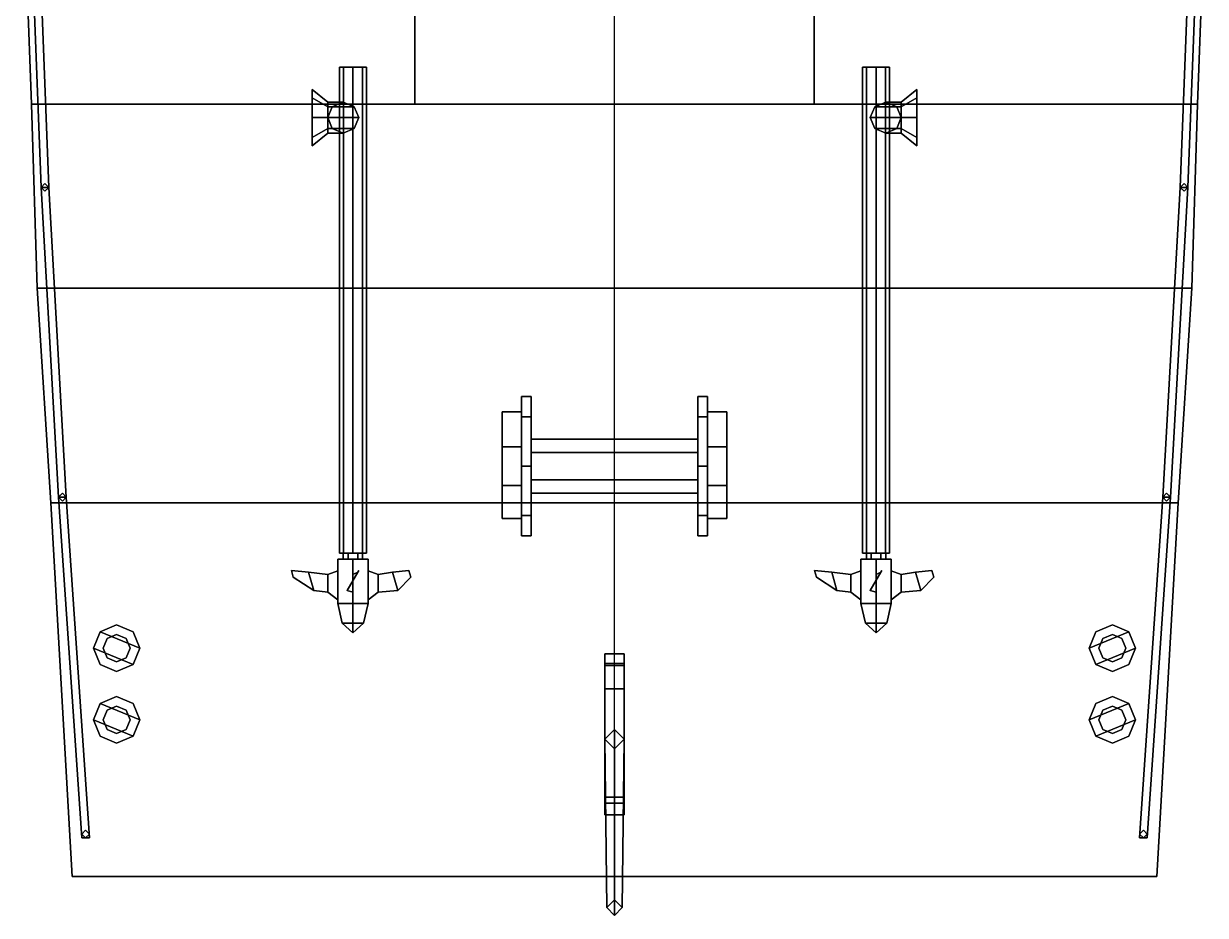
# Model space of a CAD drawing. Header units: millimetres. Extents: x -3.3 to 3.3, y -16.4 to 28.9.
# Drawn here: x -3.05 to 3.05, y -16.45 to -11.84 of the extents above; entities that cross this region are included whole.
import ezdxf

# ---------------------------------------------------------------- set-up
doc = ezdxf.new("R2010")
doc.units = ezdxf.units.MM
for name, color, linetype in [('0_2', 7, 'Continuous'), ('prop', 1, 'Continuous'), ('railings', 6, 'Continuous'), ('superstructure', 3, 'Continuous')]:
    doc.layers.add(name, color=color, linetype=linetype)

msp = doc.modelspace()

# ---------------------------------------------------------------- linework, layer by layer
for points in [[(-3.05, -11.15, 2.24), (-3.01, -12.26, 2.24), (3.01, -12.26, 2.24), (3.05, -11.15, 2.24)], [(3.01, -12.26), (0, -12.26, -0.55), (0, -11.15, -0.68), (3.05, -11.15)], [(3.01, -12.26, 2.24), (3.01, -12.26), (3.05, -11.15), (3.05, -11.15, 2.24)], [(-1.3995, -12.07, -0.18), (-1.42, -12.07, -0.23), (-1.42, -14.58, -0.65), (-1.3995, -14.58, -0.6)], [(-1.42, -12.07, -0.23), (-1.3995, -12.07, -0.28), (-1.3995, -14.58, -0.7), (-1.42, -14.58, -0.65)], [(-1.35, -12.07, -0.16), (-1.3995, -12.07, -0.18), (-1.3995, -14.58, -0.6), (-1.35, -14.58, -0.58)], [(-1.3995, -12.07, -0.28), (-1.35, -12.07, -0.3), (-1.35, -14.58, -0.72), (-1.3995, -14.58, -0.7)], [(-1.3005, -12.07, -0.18), (-1.35, -12.07, -0.16), (-1.35, -14.58, -0.58), (-1.3005, -14.58, -0.6)], [(-1.35, -12.07, -0.3), (-1.3005, -12.07, -0.28), (-1.3005, -14.58, -0.7), (-1.35, -14.58, -0.72)], [(-1.28, -12.07, -0.23), (-1.3005, -12.07, -0.18), (-1.3005, -14.58, -0.6), (-1.28, -14.58, -0.65)], [(-1.3005, -12.07, -0.28), (-1.28, -12.07, -0.23), (-1.28, -14.58, -0.65), (-1.3005, -14.58, -0.7)], [(1.3005, -12.07, -0.18), (1.28, -12.07, -0.23), (1.28, -14.58, -0.65), (1.3005, -14.58, -0.6)], [(1.28, -12.07, -0.23), (1.3005, -12.07, -0.28), (1.3005, -14.58, -0.7), (1.28, -14.58, -0.65)], [(1.35, -12.07, -0.16), (1.3005, -12.07, -0.18), (1.3005, -14.58, -0.6), (1.35, -14.58, -0.58)], [(1.3005, -12.07, -0.28), (1.35, -12.07, -0.3), (1.35, -14.58, -0.72), (1.3005, -14.58, -0.7)], [(1.3995, -12.07, -0.18), (1.35, -12.07, -0.16), (1.35, -14.58, -0.58), (1.3995, -14.58, -0.6)], [(1.35, -12.07, -0.3), (1.3995, -12.07, -0.28), (1.3995, -14.58, -0.7), (1.35, -14.58, -0.72)], [(1.42, -12.07, -0.23), (1.3995, -12.07, -0.18), (1.3995, -14.58, -0.6), (1.42, -14.58, -0.65)], [(1.3995, -12.07, -0.28), (1.42, -12.07, -0.23), (1.42, -14.58, -0.65), (1.3995, -14.58, -0.7)], [(-1.56, -12.2275, 2.6125), (-1.56, -12.185, 2.715), (-1.48, -12.25, 2.715), (-1.48, -12.2734, 2.6584)], [(-1.56, -12.4325, 2.6125), (-1.56, -12.185, 2.715), (-1.56, -12.2275, 2.6125), (-1.56, -12.33, 2.57)], [(-1.56, -12.475, 2.715), (-1.56, -12.2275, 2.8175), (-1.56, -12.185, 2.715), (-1.56, -12.4325, 2.6125)], [(-1.56, -12.185, 2.715), (-1.56, -12.2275, 2.8175), (-1.48, -12.2734, 2.7716), (-1.48, -12.25, 2.715)], [(1.56, -12.185, 2.715), (1.56, -12.2275, 2.6125), (1.48, -12.2734, 2.6584), (1.48, -12.25, 2.715)], [(1.56, -12.2275, 2.8175), (1.56, -12.185, 2.715), (1.48, -12.25, 2.715), (1.48, -12.2734, 2.7716)], [(1.56, -12.2275, 2.8175), (1.56, -12.33, 2.86), (1.56, -12.4325, 2.8175), (1.56, -12.185, 2.715)], [(1.56, -12.185, 2.715), (1.56, -12.4325, 2.8175), (1.56, -12.475, 2.715), (1.56, -12.2275, 2.6125)], [(-3.01, -12.26, 2.24), (-2.98, -13.21, 2.24), (2.98, -13.21, 2.24), (3.01, -12.26, 2.24)], [(-1.56, -12.2275, 2.8175), (-1.56, -12.33, 2.86), (-1.48, -12.33, 2.795), (-1.48, -12.2734, 2.7716)], [(-1.56, -12.33, 2.57), (-1.56, -12.2275, 2.6125), (-1.48, -12.2734, 2.6584), (-1.48, -12.33, 2.635)], [(-1.56, -12.4325, 2.8175), (-1.56, -12.33, 2.86), (-1.56, -12.2275, 2.8175), (-1.56, -12.475, 2.715)], [(-1.4, -12.25, 2.635), (-1.4566, -12.2734, 2.635), (-1.48, -12.2734, 2.6584), (-1.48, -12.25, 2.715)], [(-1.3434, -12.2734, 2.635), (-1.4, -12.25, 2.635), (-1.48, -12.25, 2.715), (-1.48, -12.2734, 2.7716)], [(-1.4, -12.25, 2.24), (-1.4566, -12.2734, 2.24), (-1.4566, -12.2734, 2.635), (-1.4, -12.25, 2.635)], [(-1.3434, -12.2734, 2.24), (-1.4, -12.25, 2.24), (-1.4, -12.25, 2.635), (-1.3434, -12.2734, 2.635)], [(2.98, -13.21), (0, -13.21, -0.4), (0, -12.26, -0.55), (3.01, -12.26)], [(1.4, -12.25, 2.635), (1.3434, -12.2734, 2.635), (1.48, -12.2734, 2.7716), (1.48, -12.25, 2.715)], [(1.4, -12.25, 2.24), (1.3434, -12.2734, 2.24), (1.3434, -12.2734, 2.635), (1.4, -12.25, 2.635)], [(1.4566, -12.2734, 2.635), (1.4, -12.25, 2.635), (1.48, -12.25, 2.715), (1.48, -12.2734, 2.6584)], [(1.4566, -12.2734, 2.24), (1.4, -12.25, 2.24), (1.4, -12.25, 2.635), (1.4566, -12.2734, 2.635)], [(1.56, -12.2275, 2.6125), (1.56, -12.33, 2.57), (1.48, -12.33, 2.635), (1.48, -12.2734, 2.6584)], [(1.56, -12.33, 2.86), (1.56, -12.2275, 2.8175), (1.48, -12.2734, 2.7716), (1.48, -12.33, 2.795)], [(1.56, -12.2275, 2.6125), (1.56, -12.475, 2.715), (1.56, -12.4325, 2.6125), (1.56, -12.33, 2.57)], [(2.98, -13.21, 2.24), (2.98, -13.21), (3.01, -12.26), (3.01, -12.26, 2.24)], [(-1.4566, -12.2734, 2.24), (-1.48, -12.33, 2.24), (-1.48, -12.33, 2.635), (-1.4566, -12.2734, 2.635)], [(-1.4566, -12.2734, 2.635), (-1.48, -12.33, 2.635), (-1.48, -12.33, 2.635), (-1.48, -12.2734, 2.6584)], [(-1.32, -12.33, 2.635), (-1.3434, -12.2734, 2.635), (-1.48, -12.2734, 2.7716), (-1.48, -12.33, 2.795)], [(-1.32, -12.33, 2.24), (-1.3434, -12.2734, 2.24), (-1.3434, -12.2734, 2.635), (-1.32, -12.33, 2.635)], [(1.3434, -12.2734, 2.635), (1.32, -12.33, 2.635), (1.48, -12.33, 2.795), (1.48, -12.2734, 2.7716)], [(1.3434, -12.2734, 2.24), (1.32, -12.33, 2.24), (1.32, -12.33, 2.635), (1.3434, -12.2734, 2.635)], [(1.48, -12.33, 2.635), (1.4566, -12.2734, 2.635), (1.48, -12.2734, 2.6584), (1.48, -12.33, 2.635)], [(1.48, -12.33, 2.24), (1.4566, -12.2734, 2.24), (1.4566, -12.2734, 2.635), (1.48, -12.33, 2.635)], [(-1.56, -12.33, 2.86), (-1.56, -12.4325, 2.8175), (-1.48, -12.3866, 2.7716), (-1.48, -12.33, 2.795)], [(-1.56, -12.4325, 2.6125), (-1.56, -12.33, 2.57), (-1.48, -12.33, 2.635), (-1.48, -12.3866, 2.6584)], [(-1.48, -12.33, 2.24), (-1.4566, -12.3866, 2.24), (-1.4566, -12.3866, 2.635), (-1.48, -12.33, 2.635)], [(-1.48, -12.33, 2.635), (-1.4566, -12.3866, 2.635), (-1.48, -12.3866, 2.6584), (-1.48, -12.33, 2.635)], [(-1.3434, -12.3866, 2.635), (-1.32, -12.33, 2.635), (-1.48, -12.33, 2.795), (-1.48, -12.3866, 2.7716)], [(-1.3434, -12.3866, 2.24), (-1.32, -12.33, 2.24), (-1.32, -12.33, 2.635), (-1.3434, -12.3866, 2.635)], [(1.32, -12.33, 2.635), (1.3434, -12.3866, 2.635), (1.48, -12.3866, 2.7716), (1.48, -12.33, 2.795)], [(1.32, -12.33, 2.24), (1.3434, -12.3866, 2.24), (1.3434, -12.3866, 2.635), (1.32, -12.33, 2.635)], [(1.4566, -12.3866, 2.635), (1.48, -12.33, 2.635), (1.48, -12.33, 2.635), (1.48, -12.3866, 2.6584)], [(1.4566, -12.3866, 2.24), (1.48, -12.33, 2.24), (1.48, -12.33, 2.635), (1.4566, -12.3866, 2.635)], [(1.56, -12.33, 2.57), (1.56, -12.4325, 2.6125), (1.48, -12.3866, 2.6584), (1.48, -12.33, 2.635)], [(1.56, -12.4325, 2.8175), (1.56, -12.33, 2.86), (1.48, -12.33, 2.795), (1.48, -12.3866, 2.7716)], [(-1.56, -12.4325, 2.8175), (-1.56, -12.475, 2.715), (-1.48, -12.41, 2.715), (-1.48, -12.3866, 2.7716)], [(-1.56, -12.475, 2.715), (-1.56, -12.4325, 2.6125), (-1.48, -12.3866, 2.6584), (-1.48, -12.41, 2.715)], [(-1.4566, -12.3866, 2.635), (-1.4, -12.41, 2.635), (-1.48, -12.41, 2.715), (-1.48, -12.3866, 2.6584)], [(-1.4, -12.41, 2.635), (-1.3434, -12.3866, 2.635), (-1.48, -12.3866, 2.7716), (-1.48, -12.41, 2.715)], [(-1.4566, -12.3866, 2.24), (-1.4, -12.41, 2.24), (-1.4, -12.41, 2.635), (-1.4566, -12.3866, 2.635)], [(-1.4, -12.41, 2.24), (-1.3434, -12.3866, 2.24), (-1.3434, -12.3866, 2.635), (-1.4, -12.41, 2.635)], [(1.3434, -12.3866, 2.635), (1.4, -12.41, 2.635), (1.48, -12.41, 2.715), (1.48, -12.3866, 2.7716)], [(1.3434, -12.3866, 2.24), (1.4, -12.41, 2.24), (1.4, -12.41, 2.635), (1.3434, -12.3866, 2.635)], [(1.4, -12.41, 2.635), (1.4566, -12.3866, 2.635), (1.48, -12.3866, 2.6584), (1.48, -12.41, 2.715)], [(1.4, -12.41, 2.24), (1.4566, -12.3866, 2.24), (1.4566, -12.3866, 2.635), (1.4, -12.41, 2.635)], [(1.56, -12.4325, 2.6125), (1.56, -12.475, 2.715), (1.48, -12.41, 2.715), (1.48, -12.3866, 2.6584)], [(1.56, -12.475, 2.715), (1.56, -12.4325, 2.8175), (1.48, -12.3866, 2.7716), (1.48, -12.41, 2.715)], [(-2.98, -13.21, 2.24), (-2.91, -14.32, 2.24), (2.91, -14.32, 2.24), (2.98, -13.21, 2.24)], [(2.91, -14.32), (0, -14.32, -0.12), (0, -13.21, -0.4), (2.98, -13.21)], [(2.91, -14.32, 2.24), (2.91, -14.32), (2.98, -13.21), (2.98, -13.21, 2.24)], [(-0.43, -13.8754, 2.8746), (-0.43, -13.77, 2.62), (-0.48, -13.77, 2.62), (-0.48, -13.8754, 2.8746)], [(-0.43, -13.77, 2.62), (-0.43, -13.8754, 2.3654), (-0.48, -13.8754, 2.3654), (-0.48, -13.77, 2.62)], [(-0.48, -13.8754, 2.3654), (-0.48, -14.13, 2.26), (-0.48, -14.3846, 2.3654), (-0.48, -13.77, 2.62)], [(-0.48, -13.77, 2.62), (-0.48, -14.3846, 2.3654), (-0.48, -14.49, 2.62), (-0.48, -13.8754, 2.8746)], [(-0.43, -14.3846, 2.8746), (-0.43, -13.77, 2.62), (-0.43, -13.8754, 2.8746), (-0.43, -14.13, 2.98)], [(-0.43, -14.49, 2.62), (-0.43, -13.8754, 2.3654), (-0.43, -13.77, 2.62), (-0.43, -14.3846, 2.8746)], [(0.48, -13.8754, 2.8746), (0.48, -13.77, 2.62), (0.43, -13.77, 2.62), (0.43, -13.8754, 2.8746)], [(0.48, -13.77, 2.62), (0.48, -13.8754, 2.3654), (0.43, -13.8754, 2.3654), (0.43, -13.77, 2.62)], [(0.43, -13.77, 2.62), (0.43, -14.3846, 2.3654), (0.43, -14.49, 2.62), (0.43, -13.8754, 2.8746)], [(0.43, -13.8754, 2.3654), (0.43, -14.13, 2.26), (0.43, -14.3846, 2.3654), (0.43, -13.77, 2.62)], [(0.48, -14.49, 2.62), (0.48, -13.8754, 2.3654), (0.48, -13.77, 2.62), (0.48, -14.3846, 2.8746)], [(0.48, -14.3846, 2.8746), (0.48, -13.77, 2.62), (0.48, -13.8754, 2.8746), (0.48, -14.13, 2.98)], [(-0.58, -13.85, 2.66), (-0.58, -14.4, 2.66), (-0.58, -14.23, 2.87), (-0.58, -14.03, 2.87)], [(-0.48, -14.03, 2.87), (-0.48, -13.85, 2.66), (-0.58, -13.85, 2.66), (-0.58, -14.03, 2.87)], [(-0.48, -13.85, 2.66), (-0.48, -13.85, 2.24), (-0.58, -13.85, 2.24), (-0.58, -13.85, 2.66)], [(-0.58, -13.85, 2.24), (-0.58, -14.4, 2.24), (-0.58, -14.4, 2.66), (-0.58, -13.85, 2.66)], [(-0.48, -14.23, 2.87), (-0.48, -14.4, 2.66), (-0.48, -13.85, 2.66), (-0.48, -14.03, 2.87)], [(-0.48, -14.4, 2.66), (-0.48, -14.4, 2.24), (-0.48, -13.85, 2.24), (-0.48, -13.85, 2.66)], [(-0.43, -14.13, 2.98), (-0.43, -13.8754, 2.8746), (-0.48, -13.8754, 2.8746), (-0.48, -14.13, 2.98)], [(-0.43, -13.8754, 2.3654), (-0.43, -14.13, 2.26), (-0.48, -14.13, 2.26), (-0.48, -13.8754, 2.3654)], [(-0.48, -13.8754, 2.8746), (-0.48, -14.49, 2.62), (-0.48, -14.3846, 2.8746), (-0.48, -14.13, 2.98)], [(-0.43, -14.3846, 2.3654), (-0.43, -14.13, 2.26), (-0.43, -13.8754, 2.3654), (-0.43, -14.49, 2.62)], [(0.48, -14.13, 2.98), (0.48, -13.8754, 2.8746), (0.43, -13.8754, 2.8746), (0.43, -14.13, 2.98)], [(0.48, -13.8754, 2.3654), (0.48, -14.13, 2.26), (0.43, -14.13, 2.26), (0.43, -13.8754, 2.3654)], [(0.43, -13.8754, 2.8746), (0.43, -14.49, 2.62), (0.43, -14.3846, 2.8746), (0.43, -14.13, 2.98)], [(0.48, -13.85, 2.24), (0.48, -14.4, 2.24), (0.48, -14.4, 2.66), (0.48, -13.85, 2.66)], [(0.58, -13.85, 2.66), (0.58, -13.85, 2.24), (0.48, -13.85, 2.24), (0.48, -13.85, 2.66)], [(0.48, -13.85, 2.66), (0.48, -14.4, 2.66), (0.48, -14.23, 2.87), (0.48, -14.03, 2.87)], [(0.58, -14.03, 2.87), (0.58, -13.85, 2.66), (0.48, -13.85, 2.66), (0.48, -14.03, 2.87)], [(0.48, -14.3846, 2.3654), (0.48, -14.13, 2.26), (0.48, -13.8754, 2.3654), (0.48, -14.49, 2.62)], [(0.58, -14.4, 2.66), (0.58, -14.4, 2.24), (0.58, -13.85, 2.24), (0.58, -13.85, 2.66)], [(0.58, -14.23, 2.87), (0.58, -14.4, 2.66), (0.58, -13.85, 2.66), (0.58, -14.03, 2.87)], [(-0.58, -14.03, 2.87), (-0.58, -14.23, 2.87), (-0.48, -14.23, 2.87), (-0.48, -14.03, 2.87)], [(0.43, -14.06, 2.7412), (0.43, -13.99, 2.62), (-0.43, -13.99, 2.62), (-0.43, -14.06, 2.7412)], [(0.43, -13.99, 2.62), (0.43, -14.06, 2.4988), (-0.43, -14.06, 2.4988), (-0.43, -13.99, 2.62)], [(0.48, -14.03, 2.87), (0.48, -14.23, 2.87), (0.58, -14.23, 2.87), (0.58, -14.03, 2.87)], [(0.43, -14.2, 2.7412), (0.43, -14.06, 2.7412), (-0.43, -14.06, 2.7412), (-0.43, -14.2, 2.7412)], [(0.43, -14.06, 2.4988), (0.43, -14.2, 2.4988), (-0.43, -14.2, 2.4988), (-0.43, -14.06, 2.4988)], [(-0.43, -14.3846, 2.8746), (-0.43, -14.13, 2.98), (-0.48, -14.13, 2.98), (-0.48, -14.3846, 2.8746)], [(-0.43, -14.13, 2.26), (-0.43, -14.3846, 2.3654), (-0.48, -14.3846, 2.3654), (-0.48, -14.13, 2.26)], [(0.48, -14.3846, 2.8746), (0.48, -14.13, 2.98), (0.43, -14.13, 2.98), (0.43, -14.3846, 2.8746)], [(0.48, -14.13, 2.26), (0.48, -14.3846, 2.3654), (0.43, -14.3846, 2.3654), (0.43, -14.13, 2.26)], [(0.43, -14.27, 2.62), (0.43, -14.2, 2.7412), (-0.43, -14.2, 2.7412), (-0.43, -14.27, 2.62)], [(0.43, -14.2, 2.4988), (0.43, -14.27, 2.62), (-0.43, -14.27, 2.62), (-0.43, -14.2, 2.4988)], [(-1.35, -14.3094, -0.5347), (-1.35, -14.58, -0.58), (-1.35, -14.48, -0.12), (-1.35, -14.26, -0.12)], [(-1.35, -14.26, -0.12), (-1.35, -14.48, -0.12), (-1.35, -14.58, -0.58), (-1.35, -14.3094, -0.5347)], [(-0.58, -14.23, 2.87), (-0.58, -14.4, 2.66), (-0.48, -14.4, 2.66), (-0.48, -14.23, 2.87)], [(0.48, -14.23, 2.87), (0.48, -14.4, 2.66), (0.58, -14.4, 2.66), (0.58, -14.23, 2.87)], [(1.35, -14.26, -0.12), (1.35, -14.48, -0.12), (1.35, -14.58, -0.58), (1.35, -14.3094, -0.5347)], [(1.35, -14.3094, -0.5347), (1.35, -14.58, -0.58), (1.35, -14.48, -0.12), (1.35, -14.26, -0.12)], [(-2.91, -14.32, 2.24), (-2.8, -16.25, 2.24), (2.8, -16.25, 2.24), (2.91, -14.32, 2.24)], [(2.8, -16.25), (0, -16.25, -0.12), (0, -14.32, -0.12), (2.91, -14.32)], [(2.8, -16.25, 2.24), (2.8, -16.25), (2.91, -14.32), (2.91, -14.32, 2.24)], [(-0.43, -14.49, 2.62), (-0.43, -14.3846, 2.8746), (-0.48, -14.3846, 2.8746), (-0.48, -14.49, 2.62)], [(-0.43, -14.3846, 2.3654), (-0.43, -14.49, 2.62), (-0.48, -14.49, 2.62), (-0.48, -14.3846, 2.3654)], [(0.48, -14.49, 2.62), (0.48, -14.3846, 2.8746), (0.43, -14.3846, 2.8746), (0.43, -14.49, 2.62)], [(0.48, -14.3846, 2.3654), (0.48, -14.49, 2.62), (0.43, -14.49, 2.62), (0.43, -14.3846, 2.3654)], [(-0.58, -14.4, 2.66), (-0.58, -14.4, 2.24), (-0.48, -14.4, 2.24), (-0.48, -14.4, 2.66)], [(0.48, -14.4, 2.66), (0.48, -14.4, 2.24), (0.58, -14.4, 2.24), (0.58, -14.4, 2.66)], [(2.57, -14.95, 2.53), (2.4851, -14.9851, 2.53), (2.45, -15.07, 2.53), (2.6549, -14.9851, 2.53)], [(2.4851, -14.9851, 2.48), (2.45, -15.07, 2.48), (2.45, -15.07, 2.53), (2.4851, -14.9851, 2.53)], [(2.6549, -14.9851, 2.53), (2.45, -15.07, 2.53), (2.4851, -15.1549, 2.53), (2.69, -15.07, 2.53)], [(2.57, -14.95, 2.48), (2.4851, -14.9851, 2.48), (2.4851, -14.9851, 2.53), (2.57, -14.95, 2.53)], [(2.57, -15, 2.24), (2.5205, -15.0205, 2.24), (2.5205, -15.0205, 2.48), (2.57, -15, 2.48)], [(2.6549, -14.9851, 2.48), (2.57, -14.95, 2.48), (2.57, -14.95, 2.53), (2.6549, -14.9851, 2.53)], [(2.6195, -15.0205, 2.24), (2.57, -15, 2.24), (2.57, -15, 2.48), (2.6195, -15.0205, 2.48)], [(2.69, -15.07, 2.48), (2.6549, -14.9851, 2.48), (2.6549, -14.9851, 2.53), (2.69, -15.07, 2.53)], [(2.5205, -15.0205, 2.24), (2.5, -15.07, 2.24), (2.5, -15.07, 2.48), (2.5205, -15.0205, 2.48)], [(2.64, -15.07, 2.24), (2.6195, -15.0205, 2.24), (2.6195, -15.0205, 2.48), (2.64, -15.07, 2.48)], [(-0.05, -15.1, -0.32), (-0.05, -15.93, -0.27), (-0.05, -15.87, -0.18), (-0.05, -15.16, -0.18)], [(0.05, -15.16, -0.18), (0.05, -15.1, -0.32), (-0.05, -15.1, -0.32), (-0.05, -15.16, -0.18)], [(0.05, -15.1, -0.32), (0.05, -15.1, -0.47), (-0.05, -15.1, -0.47), (-0.05, -15.1, -0.32)], [(-0.05, -15.1, -0.47), (-0.05, -15.93, -0.84), (-0.05, -15.93, -0.27), (-0.05, -15.1, -0.32)], [(-0.05, -15.15, -0.85), (-0.05, -15.84, -0.99), (-0.05, -15.93, -0.84), (-0.05, -15.1, -0.47)], [(0.05, -15.1, -0.47), (0.05, -15.15, -0.85), (-0.05, -15.15, -0.85), (-0.05, -15.1, -0.47)], [(0.05, -15.87, -0.18), (0.05, -15.93, -0.27), (0.05, -15.1, -0.32), (0.05, -15.16, -0.18)], [(0.05, -15.93, -0.27), (0.05, -15.93, -0.84), (0.05, -15.1, -0.47), (0.05, -15.1, -0.32)], [(0.05, -15.93, -0.84), (0.05, -15.84, -0.99), (0.05, -15.15, -0.85), (0.05, -15.1, -0.47)], [(2.45, -15.07, 2.48), (2.4851, -15.1549, 2.48), (2.4851, -15.1549, 2.53), (2.45, -15.07, 2.53)], [(2.69, -15.07, 2.53), (2.4851, -15.1549, 2.53), (2.57, -15.19, 2.53), (2.6549, -15.1549, 2.53)], [(2.5, -15.07, 2.24), (2.5205, -15.1195, 2.24), (2.5205, -15.1195, 2.48), (2.5, -15.07, 2.48)], [(2.5205, -15.1195, 2.24), (2.57, -15.14, 2.24), (2.57, -15.14, 2.48), (2.5205, -15.1195, 2.48)], [(2.57, -15.14, 2.24), (2.6195, -15.1195, 2.24), (2.6195, -15.1195, 2.48), (2.57, -15.14, 2.48)], [(2.6195, -15.1195, 2.24), (2.64, -15.07, 2.24), (2.64, -15.07, 2.48), (2.6195, -15.1195, 2.48)], [(2.6549, -15.1549, 2.48), (2.69, -15.07, 2.48), (2.69, -15.07, 2.53), (2.6549, -15.1549, 2.53)], [(0.05, -15.15, -0.85), (0.05, -15.28, -0.99), (-0.05, -15.28, -0.99), (-0.05, -15.15, -0.85)], [(-0.05, -15.28, -0.99), (-0.05, -15.28, -0.99), (-0.05, -15.84, -0.99), (-0.05, -15.15, -0.85)], [(-0.05, -15.16, -0.18), (-0.05, -15.87, -0.18), (0.05, -15.87, -0.18), (0.05, -15.16, -0.18)], [(0.05, -15.84, -0.99), (0.05, -15.28, -0.99), (0.05, -15.28, -0.99), (0.05, -15.15, -0.85)], [(2.4851, -15.1549, 2.48), (2.57, -15.19, 2.48), (2.57, -15.19, 2.53), (2.4851, -15.1549, 2.53)], [(2.57, -15.19, 2.48), (2.6549, -15.1549, 2.48), (2.6549, -15.1549, 2.53), (2.57, -15.19, 2.53)], [(-0.05, -15.84, -0.99), (-0.05, -15.28, -0.99), (0.05, -15.28, -0.99), (0.05, -15.84, -0.99)], [(2.57, -15.32, 2.53), (2.4851, -15.3551, 2.53), (2.45, -15.44, 2.53), (2.6549, -15.3551, 2.53)], [(2.6549, -15.3551, 2.53), (2.45, -15.44, 2.53), (2.4851, -15.5249, 2.53), (2.69, -15.44, 2.53)], [(2.4851, -15.3551, 2.48), (2.45, -15.44, 2.48), (2.45, -15.44, 2.53), (2.4851, -15.3551, 2.53)], [(2.57, -15.32, 2.48), (2.4851, -15.3551, 2.48), (2.4851, -15.3551, 2.53), (2.57, -15.32, 2.53)], [(2.57, -15.37, 2.24), (2.5205, -15.3905, 2.24), (2.5205, -15.3905, 2.48), (2.57, -15.37, 2.48)], [(2.6549, -15.3551, 2.48), (2.57, -15.32, 2.48), (2.57, -15.32, 2.53), (2.6549, -15.3551, 2.53)], [(2.6195, -15.3905, 2.24), (2.57, -15.37, 2.24), (2.57, -15.37, 2.48), (2.6195, -15.3905, 2.48)], [(2.69, -15.44, 2.48), (2.6549, -15.3551, 2.48), (2.6549, -15.3551, 2.53), (2.69, -15.44, 2.53)], [(2.5205, -15.3905, 2.24), (2.5, -15.44, 2.24), (2.5, -15.44, 2.48), (2.5205, -15.3905, 2.48)], [(2.64, -15.44, 2.24), (2.6195, -15.3905, 2.24), (2.6195, -15.3905, 2.48), (2.64, -15.44, 2.48)], [(0, -15.49, 2.24), (-0.05, -15.54, 2.24), (-0.04, -16.41, 4.65), (0, -16.37, 4.65)], [(0.05, -15.54, 2.24), (0, -15.49, 2.24), (0, -16.37, 4.65), (0.04, -16.41, 4.65)], [(2.45, -15.44, 2.48), (2.4851, -15.5249, 2.48), (2.4851, -15.5249, 2.53), (2.45, -15.44, 2.53)], [(2.69, -15.44, 2.53), (2.4851, -15.5249, 2.53), (2.57, -15.56, 2.53), (2.6549, -15.5249, 2.53)], [(2.5, -15.44, 2.24), (2.5205, -15.4895, 2.24), (2.5205, -15.4895, 2.48), (2.5, -15.44, 2.48)], [(2.5205, -15.4895, 2.24), (2.57, -15.51, 2.24), (2.57, -15.51, 2.48), (2.5205, -15.4895, 2.48)], [(2.57, -15.51, 2.24), (2.6195, -15.4895, 2.24), (2.6195, -15.4895, 2.48), (2.57, -15.51, 2.48)], [(2.6195, -15.4895, 2.24), (2.64, -15.44, 2.24), (2.64, -15.44, 2.48), (2.6195, -15.4895, 2.48)], [(2.6549, -15.5249, 2.48), (2.69, -15.44, 2.48), (2.69, -15.44, 2.53), (2.6549, -15.5249, 2.53)], [(-0.05, -15.54, 2.24), (0, -15.59, 2.24), (0, -16.45, 4.65), (-0.04, -16.41, 4.65)], [(0, -15.59, 2.24), (0.05, -15.54, 2.24), (0.04, -16.41, 4.65), (0, -16.45, 4.65)], [(2.4851, -15.5249, 2.48), (2.57, -15.56, 2.48), (2.57, -15.56, 2.53), (2.4851, -15.5249, 2.53)], [(2.57, -15.56, 2.48), (2.6549, -15.5249, 2.48), (2.6549, -15.5249, 2.53), (2.57, -15.56, 2.53)], [(-0.05, -15.93, -0.84), (-0.05, -15.84, -0.99), (0.05, -15.84, -0.99), (0.05, -15.93, -0.84)], [(-0.05, -15.87, -0.18), (-0.05, -15.93, -0.27), (0.05, -15.93, -0.27), (0.05, -15.87, -0.18)], [(-0.05, -15.93, -0.27), (-0.05, -15.93, -0.84), (0.05, -15.93, -0.84), (0.05, -15.93, -0.27)], [(-2.8, -16.25, 2.24), (-2.8, -16.25), (2.8, -16.25), (2.8, -16.25, 2.24)], [(-2.8, -16.25), (0, -16.25, -0.12), (0, -16.25, -0.12), (2.8, -16.25)], [(0, -16.37, 4.65), (-0.04, -16.41, 4.65), (0, -16.45, 4.65), (0.04, -16.41, 4.65)]]:
    msp.add_3dface(points)
at = {"layer": '0_2'}
for points in [[(-3.01, -12.26), (0, -12.26, -0.55), (0, -11.15, -0.68), (-3.05, -11.15)], [(-3.01, -12.26, 2.24), (-3.01, -12.26), (-3.05, -11.15), (-3.05, -11.15, 2.24)], [(-2.98, -13.21), (0, -13.21, -0.4), (0, -12.26, -0.55), (-3.01, -12.26)], [(-2.98, -13.21, 2.24), (-2.98, -13.21), (-3.01, -12.26), (-3.01, -12.26, 2.24)], [(-2.91, -14.32), (0, -14.32, -0.12), (0, -13.21, -0.4), (-2.98, -13.21)], [(-2.91, -14.32, 2.24), (-2.91, -14.32), (-2.98, -13.21), (-2.98, -13.21, 2.24)], [(-2.8, -16.25), (0, -16.25, -0.12), (0, -14.32, -0.12), (-2.91, -14.32)], [(-2.8, -16.25, 2.24), (-2.8, -16.25), (-2.91, -14.32), (-2.91, -14.32, 2.24)], [(-2.69, -15.07, 2.48), (-2.6549, -14.9851, 2.48), (-2.6549, -14.9851, 2.53), (-2.69, -15.07, 2.53)], [(-2.6549, -14.9851, 2.53), (-2.45, -15.07, 2.53), (-2.4851, -15.1549, 2.53), (-2.69, -15.07, 2.53)], [(-2.6549, -14.9851, 2.48), (-2.57, -14.95, 2.48), (-2.57, -14.95, 2.53), (-2.6549, -14.9851, 2.53)], [(-2.57, -14.95, 2.53), (-2.4851, -14.9851, 2.53), (-2.45, -15.07, 2.53), (-2.6549, -14.9851, 2.53)], [(-2.6195, -15.0205, 2.24), (-2.57, -15, 2.24), (-2.57, -15, 2.48), (-2.6195, -15.0205, 2.48)], [(-2.57, -14.95, 2.48), (-2.4851, -14.9851, 2.48), (-2.4851, -14.9851, 2.53), (-2.57, -14.95, 2.53)], [(-2.57, -15, 2.24), (-2.5205, -15.0205, 2.24), (-2.5205, -15.0205, 2.48), (-2.57, -15, 2.48)], [(-2.4851, -14.9851, 2.48), (-2.45, -15.07, 2.48), (-2.45, -15.07, 2.53), (-2.4851, -14.9851, 2.53)], [(-2.64, -15.07, 2.24), (-2.6195, -15.0205, 2.24), (-2.6195, -15.0205, 2.48), (-2.64, -15.07, 2.48)], [(-2.5205, -15.0205, 2.24), (-2.5, -15.07, 2.24), (-2.5, -15.07, 2.48), (-2.5205, -15.0205, 2.48)], [(-2.69, -15.07, 2.53), (-2.4851, -15.1549, 2.53), (-2.57, -15.19, 2.53), (-2.6549, -15.1549, 2.53)], [(-2.6549, -15.1549, 2.48), (-2.69, -15.07, 2.48), (-2.69, -15.07, 2.53), (-2.6549, -15.1549, 2.53)], [(-2.6195, -15.1195, 2.24), (-2.64, -15.07, 2.24), (-2.64, -15.07, 2.48), (-2.6195, -15.1195, 2.48)], [(-2.57, -15.14, 2.24), (-2.6195, -15.1195, 2.24), (-2.6195, -15.1195, 2.48), (-2.57, -15.14, 2.48)], [(-2.5205, -15.1195, 2.24), (-2.57, -15.14, 2.24), (-2.57, -15.14, 2.48), (-2.5205, -15.1195, 2.48)], [(-2.5, -15.07, 2.24), (-2.5205, -15.1195, 2.24), (-2.5205, -15.1195, 2.48), (-2.5, -15.07, 2.48)], [(-2.45, -15.07, 2.48), (-2.4851, -15.1549, 2.48), (-2.4851, -15.1549, 2.53), (-2.45, -15.07, 2.53)], [(-2.57, -15.19, 2.48), (-2.6549, -15.1549, 2.48), (-2.6549, -15.1549, 2.53), (-2.57, -15.19, 2.53)], [(-2.4851, -15.1549, 2.48), (-2.57, -15.19, 2.48), (-2.57, -15.19, 2.53), (-2.4851, -15.1549, 2.53)], [(-2.69, -15.44, 2.48), (-2.6549, -15.3551, 2.48), (-2.6549, -15.3551, 2.53), (-2.69, -15.44, 2.53)], [(-2.6549, -15.3551, 2.53), (-2.45, -15.44, 2.53), (-2.4851, -15.5249, 2.53), (-2.69, -15.44, 2.53)], [(-2.6549, -15.3551, 2.48), (-2.57, -15.32, 2.48), (-2.57, -15.32, 2.53), (-2.6549, -15.3551, 2.53)], [(-2.57, -15.32, 2.53), (-2.4851, -15.3551, 2.53), (-2.45, -15.44, 2.53), (-2.6549, -15.3551, 2.53)], [(-2.6195, -15.3905, 2.24), (-2.57, -15.37, 2.24), (-2.57, -15.37, 2.48), (-2.6195, -15.3905, 2.48)], [(-2.57, -15.32, 2.48), (-2.4851, -15.3551, 2.48), (-2.4851, -15.3551, 2.53), (-2.57, -15.32, 2.53)], [(-2.57, -15.37, 2.24), (-2.5205, -15.3905, 2.24), (-2.5205, -15.3905, 2.48), (-2.57, -15.37, 2.48)], [(-2.4851, -15.3551, 2.48), (-2.45, -15.44, 2.48), (-2.45, -15.44, 2.53), (-2.4851, -15.3551, 2.53)], [(-2.64, -15.44, 2.24), (-2.6195, -15.3905, 2.24), (-2.6195, -15.3905, 2.48), (-2.64, -15.44, 2.48)], [(-2.5205, -15.3905, 2.24), (-2.5, -15.44, 2.24), (-2.5, -15.44, 2.48), (-2.5205, -15.3905, 2.48)], [(-2.6549, -15.5249, 2.48), (-2.69, -15.44, 2.48), (-2.69, -15.44, 2.53), (-2.6549, -15.5249, 2.53)], [(-2.69, -15.44, 2.53), (-2.4851, -15.5249, 2.53), (-2.57, -15.56, 2.53), (-2.6549, -15.5249, 2.53)], [(-2.6195, -15.4895, 2.24), (-2.64, -15.44, 2.24), (-2.64, -15.44, 2.48), (-2.6195, -15.4895, 2.48)], [(-2.57, -15.51, 2.24), (-2.6195, -15.4895, 2.24), (-2.6195, -15.4895, 2.48), (-2.57, -15.51, 2.48)], [(-2.5205, -15.4895, 2.24), (-2.57, -15.51, 2.24), (-2.57, -15.51, 2.48), (-2.5205, -15.4895, 2.48)], [(-2.5, -15.44, 2.24), (-2.5205, -15.4895, 2.24), (-2.5205, -15.4895, 2.48), (-2.5, -15.44, 2.48)], [(-2.45, -15.44, 2.48), (-2.4851, -15.5249, 2.48), (-2.4851, -15.5249, 2.53), (-2.45, -15.44, 2.53)], [(-2.57, -15.56, 2.48), (-2.6549, -15.5249, 2.48), (-2.6549, -15.5249, 2.53), (-2.57, -15.56, 2.53)], [(-2.4851, -15.5249, 2.48), (-2.57, -15.56, 2.48), (-2.57, -15.56, 2.53), (-2.4851, -15.5249, 2.53)]]:
    msp.add_3dface(points, dxfattribs=at)
at = {"layer": 'prop'}
for points in [[(-1.35, -14.84, -0.74), (-1.4279, -14.84, -0.695), (-1.4279, -14.61, -0.695), (-1.35, -14.61, -0.74)], [(-1.4279, -14.84, -0.605), (-1.35, -14.84, -0.56), (-1.35, -14.61, -0.56), (-1.4279, -14.61, -0.605)], [(-1.4279, -14.84, -0.695), (-1.4279, -14.84, -0.605), (-1.4279, -14.61, -0.605), (-1.4279, -14.61, -0.695)], [(-1.375, -14.61, -0.6933), (-1.4, -14.61, -0.65), (-1.4, -14.58, -0.65), (-1.375, -14.58, -0.6933)], [(-1.4, -14.61, -0.65), (-1.375, -14.61, -0.6067), (-1.375, -14.58, -0.6067), (-1.4, -14.58, -0.65)], [(-1.325, -14.61, -0.6933), (-1.375, -14.61, -0.6933), (-1.375, -14.58, -0.6933), (-1.325, -14.58, -0.6933)], [(-1.375, -14.61, -0.6067), (-1.325, -14.61, -0.6067), (-1.325, -14.58, -0.6067), (-1.375, -14.58, -0.6067)], [(-1.2721, -14.84, -0.695), (-1.35, -14.84, -0.74), (-1.35, -14.61, -0.74), (-1.2721, -14.61, -0.695)], [(-1.35, -14.84, -0.56), (-1.2721, -14.84, -0.605), (-1.2721, -14.61, -0.605), (-1.35, -14.61, -0.56)], [(-1.3, -14.61, -0.65), (-1.325, -14.61, -0.6933), (-1.325, -14.58, -0.6933), (-1.3, -14.58, -0.65)], [(-1.325, -14.61, -0.6067), (-1.3, -14.61, -0.65), (-1.3, -14.58, -0.65), (-1.325, -14.58, -0.6067)], [(-1.2721, -14.84, -0.605), (-1.2721, -14.84, -0.695), (-1.2721, -14.61, -0.695), (-1.2721, -14.61, -0.605)], [(1.35, -14.84, -0.74), (1.2721, -14.84, -0.695), (1.2721, -14.61, -0.695), (1.35, -14.61, -0.74)], [(1.2721, -14.84, -0.605), (1.35, -14.84, -0.56), (1.35, -14.61, -0.56), (1.2721, -14.61, -0.605)], [(1.2721, -14.84, -0.695), (1.2721, -14.84, -0.605), (1.2721, -14.61, -0.605), (1.2721, -14.61, -0.695)], [(1.325, -14.61, -0.6933), (1.3, -14.61, -0.65), (1.3, -14.58, -0.65), (1.325, -14.58, -0.6933)], [(1.3, -14.61, -0.65), (1.325, -14.61, -0.6067), (1.325, -14.58, -0.6067), (1.3, -14.58, -0.65)], [(1.375, -14.61, -0.6933), (1.325, -14.61, -0.6933), (1.325, -14.58, -0.6933), (1.375, -14.58, -0.6933)], [(1.325, -14.61, -0.6067), (1.375, -14.61, -0.6067), (1.375, -14.58, -0.6067), (1.325, -14.58, -0.6067)], [(1.4279, -14.84, -0.695), (1.35, -14.84, -0.74), (1.35, -14.61, -0.74), (1.4279, -14.61, -0.695)], [(1.35, -14.84, -0.56), (1.4279, -14.84, -0.605), (1.4279, -14.61, -0.605), (1.35, -14.61, -0.56)], [(1.4, -14.61, -0.65), (1.375, -14.61, -0.6933), (1.375, -14.58, -0.6933), (1.4, -14.58, -0.65)], [(1.375, -14.61, -0.6067), (1.4, -14.61, -0.65), (1.4, -14.58, -0.65), (1.375, -14.58, -0.6067)], [(1.4279, -14.84, -0.605), (1.4279, -14.84, -0.695), (1.4279, -14.61, -0.695), (1.4279, -14.61, -0.605)], [(-1.6581, -14.7027, -0.8163), (-1.6681, -14.668, -0.799), (-1.579, -14.6767, -0.7533), (-1.5515, -14.772, -0.801)], [(-1.5515, -14.772, -0.801), (-1.579, -14.6767, -0.7533), (-1.6681, -14.668, -0.799), (-1.6581, -14.7027, -0.8163)], [(-1.4799, -14.78, -0.725), (-1.4799, -14.69, -0.725), (-1.579, -14.6767, -0.7533), (-1.5515, -14.772, -0.801)], [(-1.5515, -14.772, -0.801), (-1.579, -14.6767, -0.7533), (-1.4799, -14.69, -0.725), (-1.4799, -14.78, -0.725)], [(-1.4799, -14.78, -0.725), (-1.4799, -14.69, -0.725), (-1.4279, -14.67, -0.695), (-1.4279, -14.82, -0.695)], [(-1.4279, -14.82, -0.695), (-1.4279, -14.67, -0.695), (-1.4799, -14.69, -0.725), (-1.4799, -14.78, -0.725)], [(-1.34, -14.7027, -0.3), (-1.32, -14.668, -0.3), (-1.325, -14.6767, -0.4), (-1.38, -14.772, -0.4)], [(-1.38, -14.772, -0.4), (-1.325, -14.6767, -0.4), (-1.32, -14.668, -0.3), (-1.34, -14.7027, -0.3)], [(-1.35, -14.78, -0.5), (-1.35, -14.69, -0.5), (-1.325, -14.6767, -0.4), (-1.38, -14.772, -0.4)], [(-1.38, -14.772, -0.4), (-1.325, -14.6767, -0.4), (-1.35, -14.69, -0.5), (-1.35, -14.78, -0.5)], [(-1.35, -14.78, -0.5), (-1.35, -14.69, -0.5), (-1.35, -14.67, -0.56), (-1.35, -14.82, -0.56)], [(-1.35, -14.82, -0.56), (-1.35, -14.67, -0.56), (-1.35, -14.69, -0.5), (-1.35, -14.78, -0.5)], [(-1.2201, -14.78, -0.725), (-1.2201, -14.69, -0.725), (-1.2721, -14.67, -0.695), (-1.2721, -14.82, -0.695)], [(-1.2721, -14.82, -0.695), (-1.2721, -14.67, -0.695), (-1.2201, -14.69, -0.725), (-1.2201, -14.78, -0.725)], [(-1.2201, -14.78, -0.725), (-1.2201, -14.69, -0.725), (-1.146, -14.6767, -0.7967), (-1.1185, -14.772, -0.749)], [(-1.1185, -14.772, -0.749), (-1.146, -14.6767, -0.7967), (-1.2201, -14.69, -0.725), (-1.2201, -14.78, -0.725)], [(-1.0519, -14.7027, -0.8337), (-1.0619, -14.668, -0.851), (-1.146, -14.6767, -0.7967), (-1.1185, -14.772, -0.749)], [(-1.1185, -14.772, -0.749), (-1.146, -14.6767, -0.7967), (-1.0619, -14.668, -0.851), (-1.0519, -14.7027, -0.8337)], [(1.0419, -14.7027, -0.8163), (1.0319, -14.668, -0.799), (1.121, -14.6767, -0.7533), (1.1485, -14.772, -0.801)], [(1.1485, -14.772, -0.801), (1.121, -14.6767, -0.7533), (1.0319, -14.668, -0.799), (1.0419, -14.7027, -0.8163)], [(1.2201, -14.78, -0.725), (1.2201, -14.69, -0.725), (1.121, -14.6767, -0.7533), (1.1485, -14.772, -0.801)], [(1.1485, -14.772, -0.801), (1.121, -14.6767, -0.7533), (1.2201, -14.69, -0.725), (1.2201, -14.78, -0.725)], [(1.2201, -14.78, -0.725), (1.2201, -14.69, -0.725), (1.2721, -14.67, -0.695), (1.2721, -14.82, -0.695)], [(1.2721, -14.82, -0.695), (1.2721, -14.67, -0.695), (1.2201, -14.69, -0.725), (1.2201, -14.78, -0.725)], [(1.36, -14.7027, -0.3), (1.38, -14.668, -0.3), (1.375, -14.6767, -0.4), (1.32, -14.772, -0.4)], [(1.32, -14.772, -0.4), (1.375, -14.6767, -0.4), (1.38, -14.668, -0.3), (1.36, -14.7027, -0.3)], [(1.35, -14.78, -0.5), (1.35, -14.69, -0.5), (1.375, -14.6767, -0.4), (1.32, -14.772, -0.4)], [(1.32, -14.772, -0.4), (1.375, -14.6767, -0.4), (1.35, -14.69, -0.5), (1.35, -14.78, -0.5)], [(1.35, -14.78, -0.5), (1.35, -14.69, -0.5), (1.35, -14.67, -0.56), (1.35, -14.82, -0.56)], [(1.35, -14.82, -0.56), (1.35, -14.67, -0.56), (1.35, -14.69, -0.5), (1.35, -14.78, -0.5)], [(1.4799, -14.78, -0.725), (1.4799, -14.69, -0.725), (1.4279, -14.67, -0.695), (1.4279, -14.82, -0.695)], [(1.4279, -14.82, -0.695), (1.4279, -14.67, -0.695), (1.4799, -14.69, -0.725), (1.4799, -14.78, -0.725)], [(1.4799, -14.78, -0.725), (1.4799, -14.69, -0.725), (1.554, -14.6767, -0.7967), (1.5815, -14.772, -0.749)], [(1.5815, -14.772, -0.749), (1.554, -14.6767, -0.7967), (1.4799, -14.69, -0.725), (1.4799, -14.78, -0.725)], [(1.6481, -14.7027, -0.8337), (1.6381, -14.668, -0.851), (1.554, -14.6767, -0.7967), (1.5815, -14.772, -0.749)], [(1.5815, -14.772, -0.749), (1.554, -14.6767, -0.7967), (1.6381, -14.668, -0.851), (1.6481, -14.7027, -0.8337)], [(-1.4051, -14.94, -0.6818), (-1.4279, -14.84, -0.695), (-1.35, -14.84, -0.74), (-1.35, -14.94, -0.7136)], [(-1.35, -14.94, -0.5864), (-1.35, -14.84, -0.56), (-1.4279, -14.84, -0.605), (-1.4051, -14.94, -0.6182)], [(-1.4051, -14.94, -0.6182), (-1.4279, -14.84, -0.605), (-1.4279, -14.84, -0.695), (-1.4051, -14.94, -0.6818)], [(-1.35, -14.94, -0.7136), (-1.35, -14.84, -0.74), (-1.2721, -14.84, -0.695), (-1.2949, -14.94, -0.6818)], [(-1.2949, -14.94, -0.6182), (-1.2721, -14.84, -0.605), (-1.35, -14.84, -0.56), (-1.35, -14.94, -0.5864)], [(-1.2949, -14.94, -0.6818), (-1.2721, -14.84, -0.695), (-1.2721, -14.84, -0.605), (-1.2949, -14.94, -0.6182)], [(1.2949, -14.94, -0.6818), (1.2721, -14.84, -0.695), (1.35, -14.84, -0.74), (1.35, -14.94, -0.7136)], [(1.35, -14.94, -0.5864), (1.35, -14.84, -0.56), (1.2721, -14.84, -0.605), (1.2949, -14.94, -0.6182)], [(1.2949, -14.94, -0.6182), (1.2721, -14.84, -0.605), (1.2721, -14.84, -0.695), (1.2949, -14.94, -0.6818)], [(1.35, -14.94, -0.7136), (1.35, -14.84, -0.74), (1.4279, -14.84, -0.695), (1.4051, -14.94, -0.6818)], [(1.4051, -14.94, -0.6182), (1.4279, -14.84, -0.605), (1.35, -14.84, -0.56), (1.35, -14.94, -0.5864)], [(1.4051, -14.94, -0.6818), (1.4279, -14.84, -0.695), (1.4279, -14.84, -0.605), (1.4051, -14.94, -0.6182)], [(-1.35, -14.99, -0.65), (-1.35, -14.94, -0.5864), (-1.4051, -14.94, -0.6182), (-1.35, -14.99, -0.65)], [(-1.35, -14.99, -0.65), (-1.4051, -14.94, -0.6182), (-1.4051, -14.94, -0.6818), (-1.35, -14.99, -0.65)], [(-1.35, -14.99, -0.65), (-1.4051, -14.94, -0.6818), (-1.35, -14.94, -0.7136), (-1.35, -14.99, -0.65)], [(-1.35, -14.99, -0.65), (-1.35, -14.94, -0.7136), (-1.2949, -14.94, -0.6818), (-1.35, -14.99, -0.65)], [(-1.35, -14.99, -0.65), (-1.2949, -14.94, -0.6818), (-1.2949, -14.94, -0.6182), (-1.35, -14.99, -0.65)], [(-1.35, -14.99, -0.65), (-1.2949, -14.94, -0.6182), (-1.35, -14.94, -0.5864), (-1.35, -14.99, -0.65)], [(1.35, -14.99, -0.65), (1.35, -14.94, -0.5864), (1.2949, -14.94, -0.6182), (1.35, -14.99, -0.65)], [(1.35, -14.99, -0.65), (1.2949, -14.94, -0.6182), (1.2949, -14.94, -0.6818), (1.35, -14.99, -0.65)], [(1.35, -14.99, -0.65), (1.2949, -14.94, -0.6818), (1.35, -14.94, -0.7136), (1.35, -14.99, -0.65)], [(1.35, -14.99, -0.65), (1.35, -14.94, -0.7136), (1.4051, -14.94, -0.6818), (1.35, -14.99, -0.65)], [(1.35, -14.99, -0.65), (1.4051, -14.94, -0.6818), (1.4051, -14.94, -0.6182), (1.35, -14.99, -0.65)], [(1.35, -14.99, -0.65), (1.4051, -14.94, -0.6182), (1.35, -14.94, -0.5864), (1.35, -14.99, -0.65)]]:
    msp.add_3dface(points, dxfattribs=at)
at = {"layer": 'railings'}
for points in [[(-2.99, -10.85, 3.14), (-2.92, -12.69, 3.14), (-2.96, -12.69, 3.14), (-3.03, -10.85, 3.14)], [(-3.03, -10.85, 3.14), (-2.96, -12.69, 3.14), (-2.92, -12.69, 3.14), (-2.99, -10.85, 3.14)], [(3.03, -10.85, 3.14), (2.96, -12.69, 3.14), (2.92, -12.69, 3.14), (2.99, -10.85, 3.14)], [(2.99, -10.85, 3.14), (2.92, -12.69, 3.14), (2.96, -12.69, 3.14), (3.03, -10.85, 3.14)], [(-2.96, -12.69, 3.14), (-2.94, -12.67, 3.14), (-2.94, -12.67, 2.24), (-2.96, -12.69, 2.24)], [(-2.94, -12.67, 3.14), (-2.92, -12.69, 3.14), (-2.92, -12.69, 2.24), (-2.94, -12.67, 2.24)], [(2.94, -12.67, 2.24), (2.92, -12.69, 2.24), (2.92, -12.69, 3.14), (2.94, -12.67, 3.14)], [(2.96, -12.69, 2.24), (2.94, -12.67, 2.24), (2.94, -12.67, 3.14), (2.96, -12.69, 3.14)], [(-2.94, -12.71, 3.14), (-2.96, -12.69, 3.14), (-2.96, -12.69, 2.24), (-2.94, -12.71, 2.24)], [(-2.96, -12.69, 3.14), (-2.87, -14.29, 3.14), (-2.83, -14.29, 3.14), (-2.92, -12.69, 3.14)], [(-2.92, -12.69, 3.14), (-2.83, -14.29, 3.14), (-2.87, -14.29, 3.14), (-2.96, -12.69, 3.14)], [(-2.92, -12.69, 3.14), (-2.94, -12.71, 3.14), (-2.94, -12.71, 2.24), (-2.92, -12.69, 2.24)], [(2.92, -12.69, 3.14), (2.83, -14.29, 3.14), (2.87, -14.29, 3.14), (2.96, -12.69, 3.14)], [(2.96, -12.69, 3.14), (2.87, -14.29, 3.14), (2.83, -14.29, 3.14), (2.92, -12.69, 3.14)], [(2.92, -12.69, 2.24), (2.94, -12.71, 2.24), (2.94, -12.71, 3.14), (2.92, -12.69, 3.14)], [(2.94, -12.71, 2.24), (2.96, -12.69, 2.24), (2.96, -12.69, 3.14), (2.94, -12.71, 3.14)], [(-2.87, -14.29, 3.14), (-2.85, -14.27, 3.14), (-2.85, -14.27, 2.24), (-2.87, -14.29, 2.24)], [(-2.85, -14.27, 3.14), (-2.83, -14.29, 3.14), (-2.83, -14.29, 2.24), (-2.85, -14.27, 2.24)], [(2.85, -14.27, 2.24), (2.83, -14.29, 2.24), (2.83, -14.29, 3.14), (2.85, -14.27, 3.14)], [(2.87, -14.29, 2.24), (2.85, -14.27, 2.24), (2.85, -14.27, 3.14), (2.87, -14.29, 3.14)], [(-2.85, -14.31, 3.14), (-2.87, -14.29, 3.14), (-2.87, -14.29, 2.24), (-2.85, -14.31, 2.24)], [(-2.83, -14.29, 3.14), (-2.71, -16.05, 3.14), (-2.75, -16.05, 3.14), (-2.87, -14.29, 3.14)], [(-2.87, -14.29, 3.14), (-2.75, -16.05, 3.14), (-2.71, -16.05, 3.14), (-2.83, -14.29, 3.14)], [(-2.83, -14.29, 3.14), (-2.85, -14.31, 3.14), (-2.85, -14.31, 2.24), (-2.83, -14.29, 2.24)], [(2.87, -14.29, 3.14), (2.75, -16.05, 3.14), (2.71, -16.05, 3.14), (2.83, -14.29, 3.14)], [(2.83, -14.29, 3.14), (2.71, -16.05, 3.14), (2.75, -16.05, 3.14), (2.87, -14.29, 3.14)], [(2.83, -14.29, 2.24), (2.85, -14.31, 2.24), (2.85, -14.31, 3.14), (2.83, -14.29, 3.14)], [(2.85, -14.31, 2.24), (2.87, -14.29, 2.24), (2.87, -14.29, 3.14), (2.85, -14.31, 3.14)], [(-2.75, -16.03, 3.14), (-2.73, -16.01, 3.14), (-2.73, -16.01, 2.24), (-2.75, -16.03, 2.24)], [(-2.73, -16.05, 3.14), (-2.75, -16.03, 3.14), (-2.75, -16.03, 2.24), (-2.73, -16.05, 2.24)], [(-2.73, -16.01, 3.14), (-2.71, -16.03, 3.14), (-2.71, -16.03, 2.24), (-2.73, -16.01, 2.24)], [(-2.71, -16.03, 3.14), (-2.73, -16.05, 3.14), (-2.73, -16.05, 2.24), (-2.71, -16.03, 2.24)], [(2.73, -16.01, 2.24), (2.71, -16.03, 2.24), (2.71, -16.03, 3.14), (2.73, -16.01, 3.14)], [(2.71, -16.03, 2.24), (2.73, -16.05, 2.24), (2.73, -16.05, 3.14), (2.71, -16.03, 3.14)], [(2.75, -16.03, 2.24), (2.73, -16.01, 2.24), (2.73, -16.01, 3.14), (2.75, -16.03, 3.14)], [(2.73, -16.05, 2.24), (2.75, -16.03, 2.24), (2.75, -16.03, 3.14), (2.73, -16.05, 3.14)]]:
    msp.add_3dface(points, dxfattribs=at)
at = {"layer": 'superstructure'}
for points in [[(-1.03, -9.54, 3.35), (-1.03, -12.26, 3.35), (1.03, -12.26, 3.35), (1.03, -9.54, 3.35)], [(-1.03, -9.54, 2.2554), (-1.03, -10.71, 2.24), (-1.03, -12.26, 3.35), (-1.03, -9.54, 3.35)], [(1.03, -12.26, 3.35), (1.03, -10.71, 2.24), (1.03, -9.54, 2.2554), (1.03, -9.54, 3.35)], [(-1.03, -10.71, 2.24), (-1.03, -10.71, 2.24), (-1.03, -12.26, 2.24), (-1.03, -12.26, 3.35)], [(1.03, -12.26, 2.24), (1.03, -10.71, 2.24), (1.03, -10.71, 2.24), (1.03, -12.26, 3.35)], [(-1.03, -12.26, 3.35), (-1.03, -12.26, 2.24), (1.03, -12.26, 2.24), (1.03, -12.26, 3.35)]]:
    msp.add_3dface(points, dxfattribs=at)

doc.saveas('drawing.dxf')
